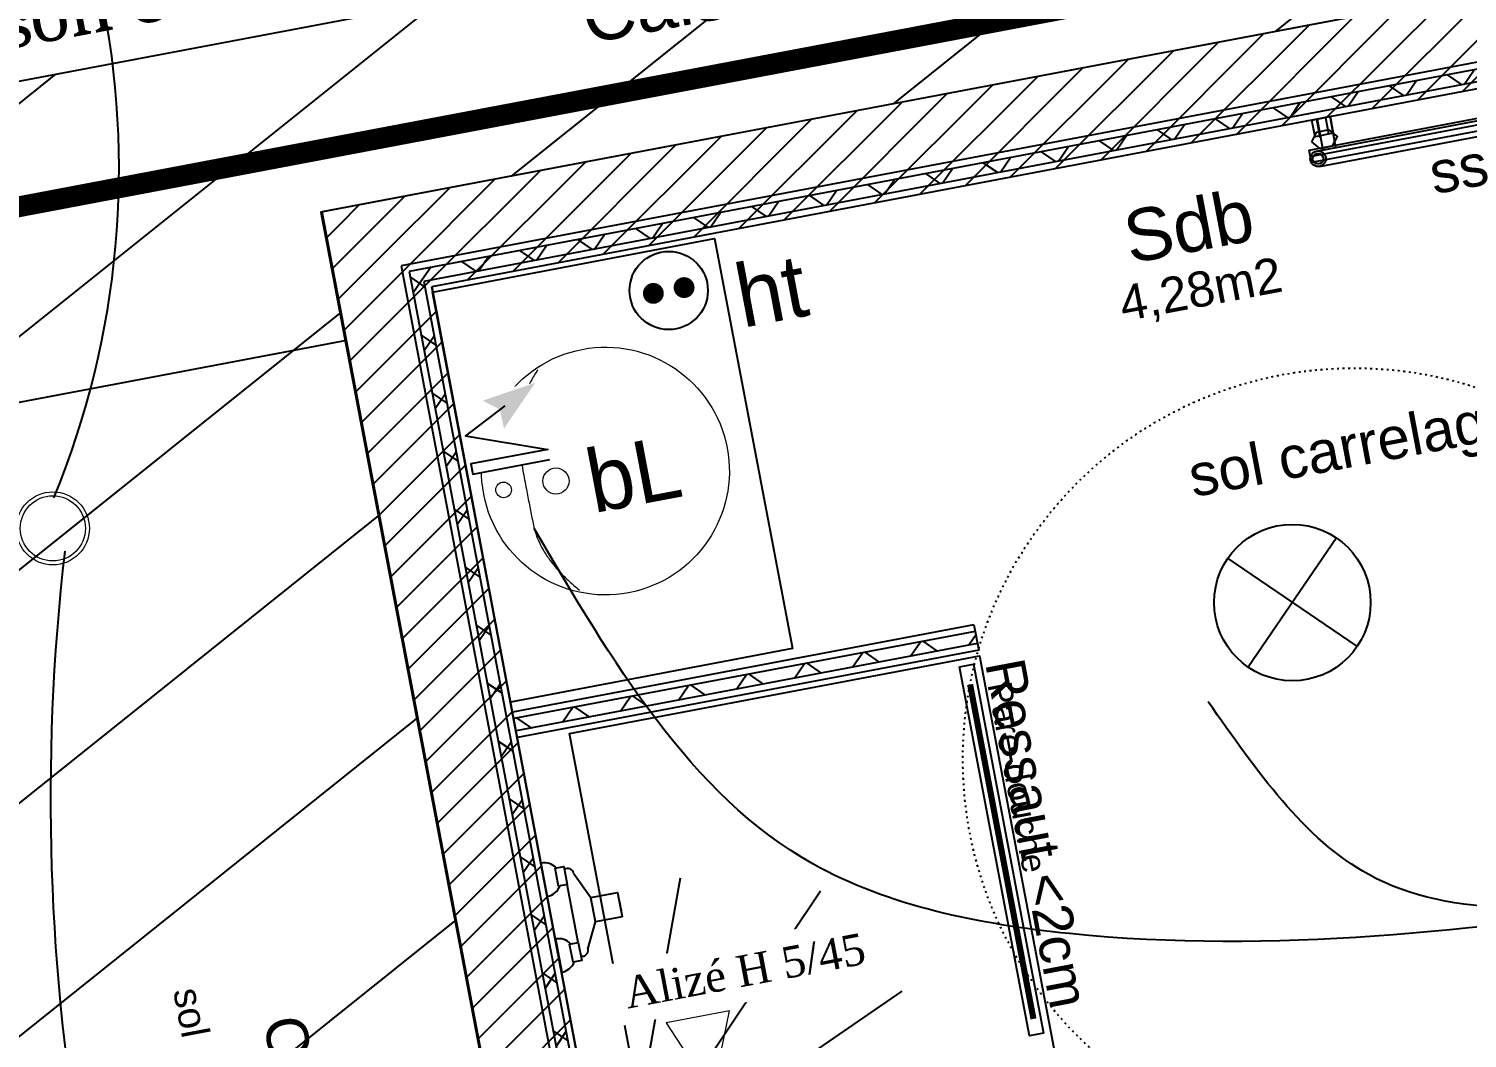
# Model space of a CAD drawing. Header units: centimetres. Extents: x 197412 to 267601, y -375791 to -305433.
# Drawn here: x 218385 to 221143, y -343220 to -341285 of the extents above; entities that cross this region are included whole.
import ezdxf

# ---------------------------------------------------------------- set-up
doc = ezdxf.new("R2010")
doc.units = ezdxf.units.CM
doc.linetypes.add('Style de ligne -5', pattern=[0.20828, 0.069425, -0.138855])
for name, color, linetype in [('3-BAT C-Niveau 0', 250, 'Continuous'), ('prlm-CHAUFF-CONV', 1, 'Continuous'), ('prlm-MOD', 64, 'Continuous'), ('prlm-MOD-PB', 123, 'Continuous'), ('prlm-VMC', 62, 'Continuous')]:
    doc.layers.add(name, color=color, linetype=linetype)
for name, color, linetype, lineweight in [('FAUX PLAFOND', 9, 'Continuous', 25), ('prlm-ELEC-CFO', 1, 'Continuous', 25), ('prlm-GAZ', 2, 'Continuous', 25)]:
    doc.layers.add(name, color=color, linetype=linetype, lineweight=lineweight)
doc.styles.add('Geneva', font='arial.ttf')
doc.styles.add('Helvetica', font='arial.ttf')
doc.styles.add('prlm-elec-cfo', font='comic.ttf', dxfattribs={"height": 12})
doc.styles.add('prlm-mod', font='cambriaz.ttf', dxfattribs={"height": 18})
doc.styles.add('prlm-vmc', font='pala.ttf', dxfattribs={"height": 14})
doc.styles.get("Standard").update_dxf_attribs({"font": 'ARIALUNI.TTF', "height": 100})
pattern_1 = [(45, (82627.55, 127994.637), (-31.2347524, 39.0434405), [])]

# ---------------------------------------------------------------- blocks, each defined once
blk = doc.blocks.new('xi.lumE')
at = {"layer": 'prlm-ELEC-CFO', "color": 0, "linetype": 'ByBlock', "lineweight": 13}
for radius in [7, 6.25]:
    blk.add_circle((0, 0), radius, dxfattribs=at)
blk = doc.blocks.new('xi.PCHT')
at = {"color": 0, "lineweight": 5}
blk.add_wipeout([(-7.5, -7.5), (7.5, -7.5), (7.5, 7.5), (-7.5, 7.5)], dxfattribs=at).dxf.layer = 'prlm-ELEC-CFO'
at = {"layer": 'prlm-ELEC-CFO', "color": 0, "linetype": 'ByBlock', "lineweight": 5, "const_width": 2}
for points in [[(-4, 0, 1), (-2, 0, 1)], [(2, 0, 1), (4, 0, 1)]]:
    blk.add_lwpolyline(points, format="xyb", close=True, dxfattribs=at)
at = {"layer": 'prlm-ELEC-CFO', "color": 0, "linetype": 'ByBlock', "lineweight": -2}
blk.add_circle((0, 0), 7.5, dxfattribs=at)
blk = doc.blocks.new('xi.BL')
at = {"color": 0, "lineweight": 5}
blk.add_wipeout([(-7.5, -7.5), (7.5, -7.5), (7.5, 7.5), (-7.5, 7.5)], dxfattribs=at).dxf.layer = 'prlm-ELEC-CFO'
at = {"layer": 'prlm-ELEC-CFO', "lineweight": 5}
blk.add_hatch(color=0, dxfattribs=at).paths.add_polyline_path([(-3, 6), (-0.1, 3.7), (0, 0), (7.5, 7.5)])
at = {"layer": 'prlm-ELEC-CFO', "color": 0}
blk.add_lwpolyline([(0.95, 4.23), (-7.5, 0), (7.5, -5.5), (-7.5, -5.5), (-7.5, -7.5), (7.5, -7.5)], dxfattribs=at)
blk = doc.blocks.new('xi.PTCE')
at = {"layer": 'prlm-ELEC-CFO', "color": 0}
for points in [[(-10.61, 10.61), (10.61, -10.61)], [(10.61, 10.61), (-10.61, -10.61)]]:
    blk.add_lwpolyline(points, dxfattribs=at)
at = {"layer": 'prlm-ELEC-CFO', "color": 0, "linetype": 'ByBlock'}
blk.add_circle((0, 0), 15, dxfattribs=at)
blk = doc.blocks.new('xi.pdch')
at = {"layer": 'prlm-MOD', "color": 0, "linetype": 'ByBlock', "lineweight": -2, "ltscale": 50}
blk.add_lwpolyline([(-32.52, -3.22), (-32.52, -0.19), (47.48, -0.19), (47.48, -3.22)], close=True, dxfattribs=at)
at = {"layer": 'prlm-MOD', "color": 0, "linetype": 'ByBlock', "lineweight": 5, "ltscale": 50, "const_width": 1.3}
blk.add_lwpolyline([(-28.4, -1.71), (44.13, -1.71), (44.13, -1.71)], dxfattribs=at)
at = {"layer": 'prlm-MOD', "color": 0, "insert": (-27.71, 7.06), "char_height": 5.1497, "width": 137.3149, "attachment_point": 1}
blk.add_mtext('Pare-douche', dxfattribs=at)
blk = doc.blocks.new('xi.dchrob')
at = {"layer": 'prlm-MOD', "color": 161}
for p, q in [((8.16, -2.3), (8.16, 2.3)), ((13.38, 1.16), (13.38, -1.16))]:
    blk.add_line(p, q, dxfattribs=at)
for points in [[(0, 10.66), (0, 4.16)], [(4.19, -5.66), (4.19, 5.66)], [(5.77, 7.56), (8.16, 2.38)], [(5.77, -7.26), (8.16, -2.37)], [(0, -4.16), (0, -10.66)]]:
    blk.add_lwpolyline(points, dxfattribs=at)
for points in [[(2.5, 9.16), (4.19, 9.16), (4.19, 5.66), (2.5, 5.66)], [(13.38, -2.37), (8.16, -2.37), (8.16, 2.38), (13.38, 2.38)], [(2.5, -5.66), (4.19, -5.66), (4.19, -9.16), (2.5, -9.16)]]:
    blk.add_lwpolyline(points, close=True, dxfattribs=at)
for centre, radius, start, end in [((0, 7.41), 3.25, 32.579, 90), ((4.65, 7.56), 1.13, 0, 114.0743), ((0, 7.41), 3.25, 270, 327.421), ((0, -7.41), 3.25, 32.579, 90), ((4.65, -7.26), 1.13, 245.9257, 360), ((0, -7.41), 3.25, 270, 327.421)]:
    blk.add_arc(centre, radius, start, end, dxfattribs=at)
blk = doc.blocks.new('xi.be')
at = {"layer": 'prlm-VMC', "color": 0, "linetype": 'ByBlock', "lineweight": 5, "flags": 128}
blk.add_lwpolyline([(-6.17, -15), (6.17, -15), (0, 0)], close=True, dxfattribs=at)
at = {"layer": 'prlm-VMC', "color": 0, "linetype": 'ByBlock', "lineweight": 5}
blk.add_solid([(0, -1), (5.17, -14), (-5.17, -14), (0, -1)], dxfattribs=at)
blk = doc.blocks.new('xi.tsl-050-050')
at = {"layer": 'prlm-CHAUFF-CONV', "linetype": 'ByBlock', "lineweight": -2}
h = blk.add_hatch(color=0, dxfattribs=at)
edge = h.paths.add_edge_path()
edge.add_arc((-23.5, 7.5), 1.5, 0, 360)
edge = h.paths.add_edge_path(flags=17)
edge.add_arc((-23.5, 7.5), 1, 0, 360)
edge = h.paths.add_edge_path()
edge.add_arc((23.5, 7.5), 1.5, 0, 360)
edge = h.paths.add_edge_path(flags=17)
edge.add_arc((23.5, 7.5), 1, 0, 360)
at = {"layer": 'prlm-CHAUFF-CONV', "color": 0, "linetype": 'ByBlock', "lineweight": -2, "flags": 128}
for points in [[(23.5, 9), (-23.5, 9)], [(23.5, 6), (-23.5, 6)]]:
    blk.add_lwpolyline(points, dxfattribs=at)
at = {"layer": 'prlm-CHAUFF-CONV', "color": 0, "linetype": 'ByBlock', "lineweight": -2}
for points in [[(-19.73, 0), (-22.27, 0), (-22.27, 6), (-19.73, 6)], [(19.73, 0), (22.27, 0), (22.27, 6), (19.73, 6)]]:
    blk.add_lwpolyline(points, close=True, dxfattribs=at)
for centre, radius in [((-23.5, 7.5), 1.5), ((-23.5, 7.5), 1), ((23.5, 7.5), 1.5), ((23.5, 7.5), 1)]:
    blk.add_circle(centre, radius, dxfattribs=at)
blk = doc.blocks.new('Groupe-127-1')
at = {"linetype": 'Continuous'}
for p, q in [((13884.05, -46937.19), (13884.73, -46940.78)), ((13885.77, -46936.86), (13886.42, -46940.31)), ((13840.04, -46952.42), (13889.17, -46943.11)), ((13841.2, -46945.31), (13841.87, -46948.82)), ((13842.92, -46944.98), (13843.51, -46948.08))]:
    blk.add_line(p, q, dxfattribs=at)
at = {"linetype": 'Continuous', "flags": 128}
for points in [[(13883.19, -46937.35), (13886.78, -46936.67), (13887.39, -46939.91), (13883.81, -46940.59)], [(13888.17, -46940.54), (13886.61, -46939.28), (13884.12, -46939.77), (13883.19, -46941.54), (13884.75, -46942.8), (13887.24, -46942.3)], [(13839.81, -46951.21), (13888.94, -46941.91), (13889.4, -46944.32), (13840.27, -46953.62)], [(13840.34, -46945.47), (13843.85, -46944.8), (13844.45, -46947.99), (13840.94, -46948.66)], [(13840.25, -46949.62), (13841.81, -46950.88), (13844.31, -46950.39), (13845.24, -46948.62), (13843.67, -46947.36), (13841.18, -46947.86)]]:
    blk.add_lwpolyline(points, close=True, dxfattribs=at)
at = {"insert": (13867.73, -46950.82), "char_height": 7.993, "width": 24.9991, "attachment_point": 2, "rotation": 10.6809, "line_spacing_factor": 1.060906, "style": 'Geneva'}
blk.add_mtext('ss', dxfattribs=at)
blk = doc.blocks.new('Groupe-128-1')
at = {"linetype": 'Continuous', "flags": 128}
blk.add_lwpolyline([(13686.72, -47057.04), (13671.78, -46978.45), (13725.81, -46968.18), (13740.75, -47046.77)], close=True, dxfattribs=at)
at = {"linetype": 'Continuous', "lineweight": 18}
for centre, major_axis in [((13704.92, -47012.75), (-23.33, -4.44)), ((13695.44, -47014.67), (-0.47, 2.46)), ((13685.4, -47016.36), (-0.28, 1.47))]:
    blk.add_ellipse(centre, major_axis=major_axis, ratio=1, dxfattribs=at)
blk.add_open_spline([(13691.92, -46993.37), (13686.94, -47000.9), (13689.75, -47016.25), (13692.37, -47029.49), (13699.94, -47035.56)], degree=2, dxfattribs=at)
blk = doc.blocks.new('Groupe-130-1')
at = {"linetype": 'Continuous'}
for p, q in [((13712.4, -47129.7), (13719.3, -47090.73)), ((13721.15, -47130.58), (13746.12, -47093.26)), ((13726.32, -47136.83), (13761.78, -47112.47))]:
    blk.add_line(p, q, dxfattribs=at)
at = {"linetype": 'Continuous', "flags": 128}
blk.add_lwpolyline([(13791.52, -47126.77), (13712.92, -47141.66), (13698.03, -47063.06), (13776.63, -47048.17)], close=True, dxfattribs=at)

msp = doc.modelspace()

# ---------------------------------------------------------------- hatches: boundary and pattern name
at = {"linetype": 'Continuous'}
h = msp.add_hatch(dxfattribs=at)
h.set_pattern_fill('02_ISOLANT', color=256, scale=10, angle=-169.2764, style=0, pattern_type=2)
h.set_pattern_definition([(235.723595, (82441.66, 127994.64), (66.106423, -45.054865), []), (325.723595, (82441.66, 127994.64), (-45.054865, -66.106423), [])])
h.paths.add_polyline_path([(221450.5, -341332.2), (221469.6, -341304.1), (219114.8, -341750.1), (219142.8, -341769.2)])
h = msp.add_hatch(dxfattribs=at)
h.set_pattern_fill('02_ISOLANT', color=256, scale=10, angle=-79.2764, style=0, pattern_type=2)
h.set_pattern_definition([(325.723595, (82441.66, 127994.64), (45.054865, 66.106423), []), (55.723595, (82441.66, 127994.64), (66.106423, -45.054865), [])])
h.paths.add_polyline_path([(219142.8, -341769.2), (219114.8, -341750.1), (219649.5, -344573.8), (219668.6, -344545.7)])
h = msp.add_hatch(dxfattribs=at)
h.set_pattern_fill('02_ISOLANT', color=256, scale=10, angle=-169.28, style=0, pattern_type=2)
h.set_pattern_definition([(235.72, (82441.66, 127994.64), (66.103596, -45.059012), []), (325.72, (82441.66, 127994.64), (-45.059012, -66.103596), [])])
h.paths.add_polyline_path([(220204.1, -342463.8), (220199.7, -342440.3), (219315.5, -342607.6), (219319.9, -342631.2)])
at = {"layer": '3-BAT C-Niveau 0'}
h = msp.add_hatch(dxfattribs=at)
h.set_pattern_fill('MURS MACONNERIE-2', color=256, scale=10, style=0, pattern_type=2)
h.set_pattern_definition(pattern_1)
h.paths.add_polyline_path([(235438, -338696.3), (235404.5, -338519.4), (218947.7, -341636.2), (219158, -341779.5)])
h = msp.add_hatch(dxfattribs=at)
h.set_pattern_fill('MURS MACONNERIE-2', color=256, scale=10, style=0, pattern_type=2)
h.set_pattern_definition(pattern_1)
h.paths.add_polyline_path([(219546.7, -344799.5), (219723.6, -344766.1), (219158, -341779.5), (218947.7, -341636.2)])
at = {"layer": 'FAUX PLAFOND'}
h = msp.add_hatch(dxfattribs=at)
h.set_pattern_fill('BA 13', color=6, scale=10, style=0, pattern_type=2)
h.set_pattern_definition([(218.65981, (82441.66, 127994.64), (-199.24783, 287.75041), [])])
h.paths.add_polyline_path([(231437.6, -339270.7), (231393.3, -339279.1), (231393.3, -339279.2), (229700.5, -339599.8), (224818.6, -340524.4), (224818.6, -340524.3), (222646.5, -340935.7), (222646.5, -340935.7), (218945.4, -341636.6), (220323.7, -348914.6), (219107.7, -349144.9), (217729.4, -341866.9), (214344.2, -342508), (214325.6, -342409.7), (212095.3, -342832.1), (211556.4, -339986.5), (213785.8, -339559.1), (213767.1, -339460.8), (215316, -339167.5), (217152.3, -338819.7), (216443.4, -335076.3), (217624.3, -334852.7), (218340.7, -338635.3), (222076.9, -337927.7), (222128.4, -338199.9), (220944.3, -338424.1), (221396.5, -340811.7), (224752.6, -340175.9), (224395.1, -338287.7), (225513.6, -338075.9), (225706.2, -339093.9), (231208.4, -338051.9), (231208.4, -338052), (244427.3, -335548.6), (244658, -336766.9)])
h.paths.add_polyline_path([(217555.2, -339065.9), (218007.3, -341453.4), (220217.4, -341034.9), (219765.3, -338647.4)])
h.paths.add_polyline_path([(214589.7, -342100.7), (216484.4, -341741.8), (216032.3, -339354.3), (214137.6, -339713.1)])

# ---------------------------------------------------------------- linework, layer by layer
at = {"linetype": 'Continuous', "lineweight": 25}
for p, q in [((221479.9, -341288.9), (219099.6, -341739.7)), ((221440.1, -341347.4), (219158, -341779.5)), ((219099.6, -341739.7), (219639.2, -344589)), ((219158, -341779.5), (219679, -344530.6)), ((220197.2, -342427.5), (219313, -342594.9)), ((220197.2, -342427.5), (220206.5, -342476.6)), ((220206.5, -342476.6), (219322.3, -342644))]:
    msp.add_line(p, q, dxfattribs=at)
at = {"linetype": 'Continuous'}
for p, q in [((221469.6, -341304.1), (219114.8, -341750.1)), ((221469.6, -341304.1), (219114.8, -341750.1)), ((221450.5, -341332.2), (219142.8, -341769.2)), ((221450.5, -341332.2), (219142.8, -341769.2)), ((221440.1, -341347.4), (219158, -341779.5)), ((219114.8, -341750.1), (219649.5, -344573.8)), ((219114.8, -341750.1), (219649.5, -344573.8)), ((219142.8, -341769.2), (219668.6, -344545.7)), ((219142.8, -341769.2), (219668.6, -344545.7)), ((219158, -341779.5), (219679, -344530.6)), ((220199.7, -342440.3), (219315.5, -342607.6)), ((220199.7, -342440.3), (219315.5, -342607.6)), ((220204.1, -342463.8), (219319.9, -342631.2)), ((220204.1, -342463.8), (219319.9, -342631.2)), ((220206.5, -342476.6), (219322.3, -342644))]:
    msp.add_line(p, q, dxfattribs=at)
at = {"linetype": 'Style de ligne -5', "ltscale": 50.8}
msp.add_circle((220926.1, -342685.5), 750, dxfattribs=at)
at = {"layer": '3-BAT C-Niveau 0'}
for p, q in [((235404.5, -338519.4), (218947.7, -341636.2)), ((235404.5, -338519.4), (218947.7, -341636.2)), ((235438, -338696.3), (219158, -341779.5)), ((235438, -338696.3), (219158, -341779.5)), ((219546.7, -344799.5), (218947.7, -341636.2)), ((219546.7, -344799.5), (218947.7, -341636.2)), ((219723.6, -344766.1), (219158, -341779.5)), ((219723.6, -344766.1), (219158, -341779.5))]:
    msp.add_line(p, q, dxfattribs=at)
at = {"layer": '3-BAT C-Niveau 0', "ltscale": 50.8}
msp.add_line((218994.3, -341882.7), (217817.8, -342105.5), dxfattribs=at)
at = {"layer": '3-BAT C-Niveau 0', "ltscale": 50.8, "flags": 128}
msp.add_lwpolyline([(217555.2, -339065.9), (218007.3, -341453.4), (220217.4, -341034.9), (219765.3, -338647.4)], close=True, dxfattribs=at)
at = {"layer": 'prlm-ELEC-CFO'}
for centre, radius, start, end in [((216903.3, -341553.2), 1655.2, 337.5946, 45.7964), ((222552.8, -342761.1), 4125.7, 173.3933, 207.134)]:
    msp.add_arc(centre, radius, start, end, dxfattribs=at)
for points in [[(221541.6, -342961.8), (220380.4, -343019.8), (219888.5, -342886.1), (219354.3, -342242.9)], [(221540.9, -342952.7), (220954, -342906.7), (220646.3, -342575.4)]]:
    msp.add_spline(points, degree=3, dxfattribs=at)

# ---------------------------------------------------------------- block references
at = {"xscale": 10, "yscale": 10, "zscale": 10}
for name in ['Groupe-127-1', 'Groupe-128-1', 'Groupe-130-1']:
    msp.add_blockref(name, (82441.7, 127994.6), dxfattribs=at)
at = {"layer": 'prlm-CHAUFF-CONV', "xscale": 10, "yscale": 10, "zscale": 10, "rotation": 190.728476441617}
msp.add_blockref('xi.tsl-050-050', (221074, -341416.7), dxfattribs=at)
at = {"layer": 'prlm-ELEC-CFO', "xscale": 10, "yscale": 10, "zscale": 10, "rotation": 10.72360141139323}
for name, p in [('xi.lumE', (218431.6, -342242.8)), ('xi.PTCE', (220807.7, -342385.1))]:
    msp.add_blockref(name, p, dxfattribs=at)
at = {"layer": 'prlm-MOD'}
for name, p, xscale, yscale, zscale, rotation in [('xi.pdch', (220252.6, -342790.3), 8.999398410150608, 8.999398410150608, 8.999398410150608, 280.7236014117073), ('xi.dchrob', (219387.2, -342989.2), 10, 10, 10, 10.72360141139323)]:
    msp.add_blockref(name, p, dxfattribs=dict(at, xscale=xscale, yscale=yscale, zscale=zscale, rotation=rotation))
at = {"layer": 'prlm-VMC', "ltscale": 50, "xscale": 10, "yscale": 10, "zscale": 10, "rotation": 190.7235947438805}
msp.add_blockref('xi.be', (219695.9, -343327), dxfattribs=at)

# ---------------------------------------------------------------- texts
at = {"style": 'Helvetica'}
msp.add_text('sol carrelage', height=80, rotation=10.7236, dxfattribs=at).set_placement((220617.6, -342183.1))
at = {"attachment_point": 2, "line_spacing_factor": 0.834288, "style": 'Helvetica'}
for s, insert, char_height, rotation in [('Sdb\\P{\\H0.6752x;4,28m2}\\P', (220599.6, -341614.1), 100, 10.7236), ('Ressaut <2cm\\P', (220355.9, -342820.5), 75.654, 280.7236)]:
    msp.add_mtext(s, dxfattribs=dict(at, insert=insert, char_height=char_height, rotation=rotation))
at = {"color": 1, "insert": (221342.8, -343275.3), "char_height": 75.654, "attachment_point": 2, "rotation": 10.7236, "line_spacing_factor": 0.834288, "style": 'Helvetica'}
msp.add_mtext('Cloison démontable', dxfattribs=at)
at = {"layer": '3-BAT C-Niveau 0', "insert": (220068.6, -341095.4), "char_height": 100.872, "width": 2300, "attachment_point": 2, "rotation": 10.7236, "line_spacing_factor": 0.834288, "style": 'Helvetica'}
msp.add_mtext('Caisson démontable ', dxfattribs=at)
at = {"layer": '3-BAT C-Niveau 0', "insert": (218962.2, -343430.6), "char_height": 80, "attachment_point": 2, "rotation": 280.7236, "line_spacing_factor": 0.834288, "style": 'Helvetica'}
msp.add_mtext('Circulation\\P{\\H0.6667x;29,40m2\\Psol carrelage 120X60\\P}{\\H0.6667x;fp démontable\\P120x60}{\\H0.6667x;\\P}{\\H0.6667x;hsfp 2,23}', dxfattribs=at)
at = {"layer": 'prlm-MOD-PB', "insert": (218076.8, -341273.6), "char_height": 100, "width": 1854.737, "attachment_point": 1, "rotation": 10.7236, "style": 'prlm-mod'}
msp.add_mtext('Caisson CF ventilé', dxfattribs=at)

# ---------------------------------------------------------------- next in the draw order: block references
at = {"layer": 'prlm-ELEC-CFO', "xscale": 10, "yscale": 10, "zscale": 10, "rotation": 10.72360141139323}
for name, p in [('xi.PCHT', (219612.2, -341786.7)), ('xi.BL', (219296.5, -342051.3))]:
    msp.add_blockref(name, p, dxfattribs=at)

# ---------------------------------------------------------------- next in the draw order: texts
at = {"layer": 'prlm-ELEC-CFO', "char_height": 120, "attachment_point": 5, "rotation": 10.7236, "line_spacing_factor": 0.8, "style": 'prlm-elec-cfo', "bg_fill": 3, "box_fill_scale": 1.1, "bg_fill_color": 256, "bg_fill_transparency": 0}
for s, insert in [('ht', (219808.6, -341787.8)), ('bL', (219545, -342139.1))]:
    msp.add_mtext(s, dxfattribs=dict(at, insert=insert))
at = {"layer": 'prlm-VMC', "ltscale": 25, "insert": (219757.9, -343091.2), "char_height": 60, "width": 586.147, "attachment_point": 5, "rotation": 10.7236, "line_spacing_factor": 0.8, "style": 'prlm-vmc', "bg_fill": 2}
msp.add_mtext('Alizé H 5/45', dxfattribs=at)

# ---------------------------------------------------------------- next in the draw order: linework, layer by layer
at = {"layer": '3-BAT C-Niveau 0', "ltscale": 50.8, "flags": 128}
msp.add_lwpolyline([(222646.5, -340935.7), (218945.4, -341636.6), (220323.7, -348914.6), (219107.7, -349144.9), (217729.4, -341866.9), (214344.2, -342508), (214325.6, -342409.7), (212095.3, -342832.1), (211556.4, -339986.5)], dxfattribs=at)
at = {"layer": 'prlm-GAZ', "ltscale": 0.8, "const_width": 40}
msp.add_lwpolyline([(233008.4, -337511.9), (233072.7, -337851.5), (231041.5, -338236.1), (231222.4, -339191.6), (217850.6, -341723.9), (216907.4, -336743.4), (218120.5, -336513.6)], dxfattribs=at)
at = {"layer": 'prlm-MOD-PB'}
for p, q in [((217947.9, -341700.4), (231211.7, -339198.2)), ((217949.8, -341710.2), (231223.4, -339206.2))]:
    msp.add_line(p, q, dxfattribs=at)

doc.saveas('drawing.dxf')
